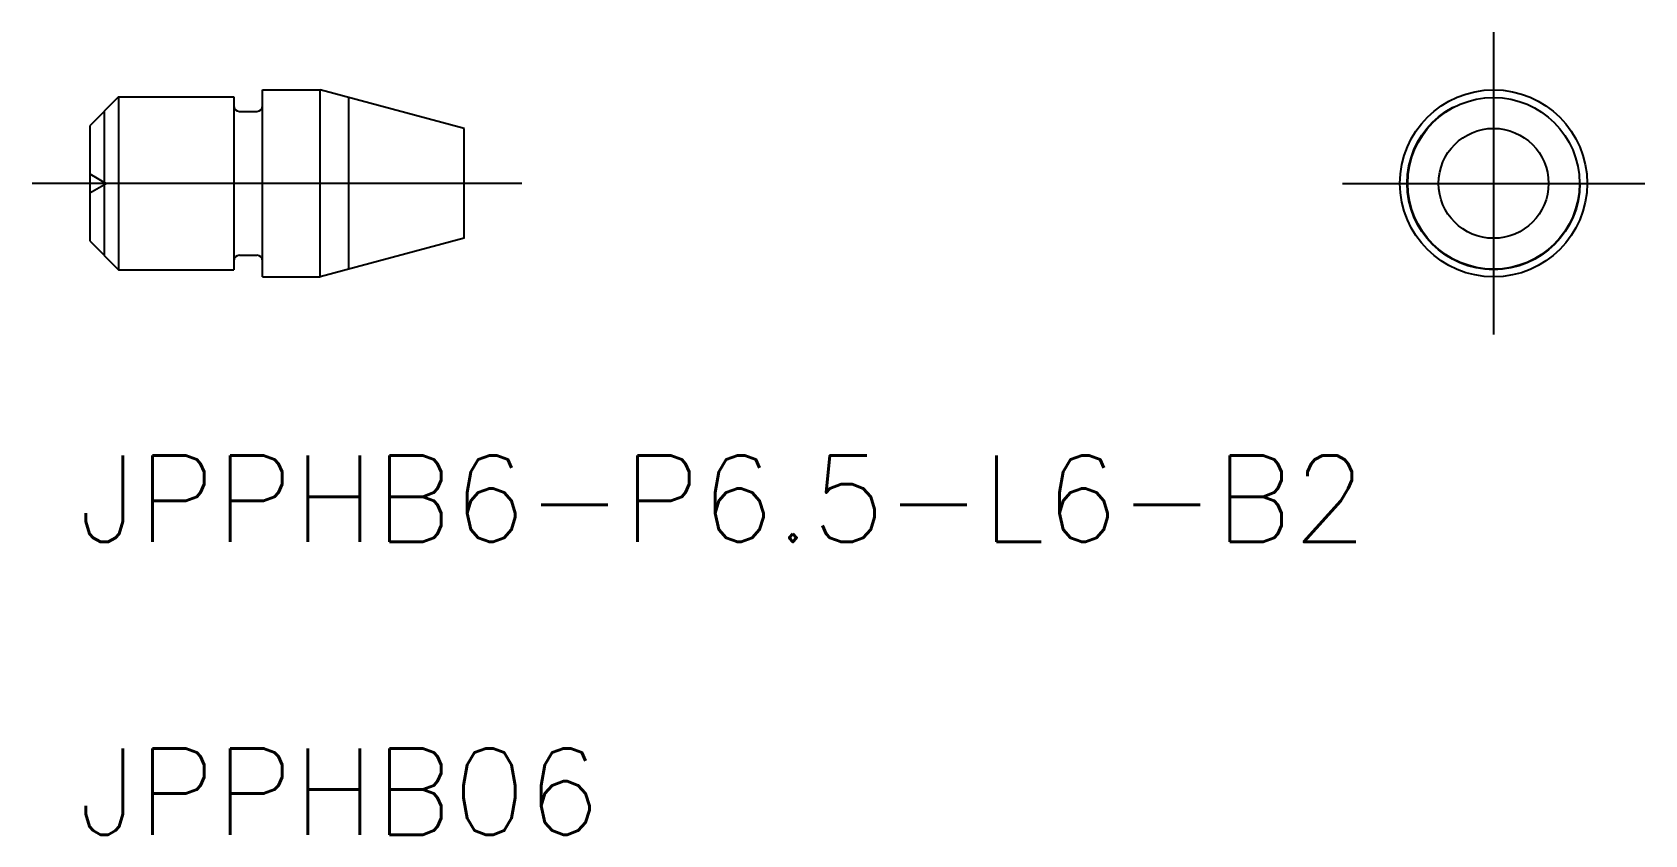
# Model space of a CAD drawing. Extents: x -50.7 to 5.2, y -22.6 to 5.2.
import ezdxf

# ---------------------------------------------------------------- set-up
doc = ezdxf.new("R2010")
doc.units = 0
doc.linetypes.add('CENTER', pattern=[50.8, 31.75, -6.35, 6.35, -6.35])
doc.linetypes.add('DASHED', pattern=[19.05, 12.7, -6.35])
doc.layers.get('0').update_dxf_attribs({"linetype": 'CONTINUOUS'})
doc.layers.add('CENTER', color=1, linetype='CENTER')
doc.styles.get("Standard").update_dxf_attribs({"font": 'txt.shx', "height": 3, "bigfont": 'bigfont.shx'})

# ---------------------------------------------------------------- blocks, each defined once
blk = doc.blocks.new('*U2')
at = {"color": 7, "linetype": 'CONTINUOUS'}
blk.add_text('JPPHB6-P6.5-L6-B2', height=3, dxfattribs=at).set_placement((-49.146, -12.457))
blk = doc.blocks.new('*U3')
at = {"color": 7, "linetype": 'CONTINUOUS'}
blk.add_text('JPPHB06', height=3, dxfattribs=at).set_placement((-49.146, -22.632))

msp = doc.modelspace()

# ---------------------------------------------------------------- linework, layer by layer
at = {"color": 7, "linetype": 'CONTINUOUS'}
for p, q in [((-47.75, 3), (-48.75, 2)), ((-47.75, 3), (-47.75, -3)), ((-47.75, 3), (-43.75, 3)), ((-43.75, 3), (-43.75, -3)), ((-42.75, -3.25), (-42.75, 3.25)), ((-42.75, 3.25), (-40.75, 3.25)), ((-35.75, 1.91), (-40.75, 3.25)), ((-40.75, -3.25), (-40.75, 3.25)), ((-39.75, -2.982), (-39.75, 2.982)), ((-48.25, 2.5), (-48.25, -2.5)), ((-43.55, 2.5), (-42.95, 2.5)), ((-48.75, 2), (-48.75, -2)), ((-35.75, -1.91), (-35.75, 1.91)), ((-48.75, -2), (-47.75, -3)), ((-35.75, -1.91), (-40.75, -3.25)), ((-43.55, -2.5), (-42.95, -2.5)), ((-47.75, -3), (-43.75, -3)), ((-42.75, -3.25), (-40.75, -3.25))]:
    msp.add_line(p, q, dxfattribs=at)
at = {"color": 3, "linetype": 'DASHED'}
for p in [(-48.75, 0.325), (-48.75, -0.325)]:
    msp.add_line(p, (-48.187, 0), dxfattribs=at)
at = {"color": 7, "linetype": 'CONTINUOUS'}
for radius in [3.25, 2.982, 1.91]:
    msp.add_circle((0, 0), radius, dxfattribs=at)
at = {"color": 3, "linetype": 'DASHED'}
msp.add_circle((0, 0), 3, dxfattribs=at)
at = {"color": 7, "linetype": 'CONTINUOUS'}
for centre, start, end in [((-43.55, 2.7), 180, 270), ((-42.95, 2.7), 270, 0), ((-43.55, -2.7), 90, 180), ((-42.95, -2.7), 0, 90)]:
    msp.add_arc(centre, 0.2, start, end, dxfattribs=at)
at = {"layer": 'CENTER', "color": 1, "linetype": 'CENTER'}
for p, q in [((0, 5.25), (0, -5.25)), ((-33.75, 0), (-50.75, 0)), ((-5.25, 0), (5.25, 0))]:
    msp.add_line(p, q, dxfattribs=at)

# ---------------------------------------------------------------- block references
at = {"color": 7, "linetype": 'CONTINUOUS'}
for name in ['*U2', '*U3']:
    msp.add_blockref(name, (0, 0), dxfattribs=at)

doc.saveas('drawing.dxf')
